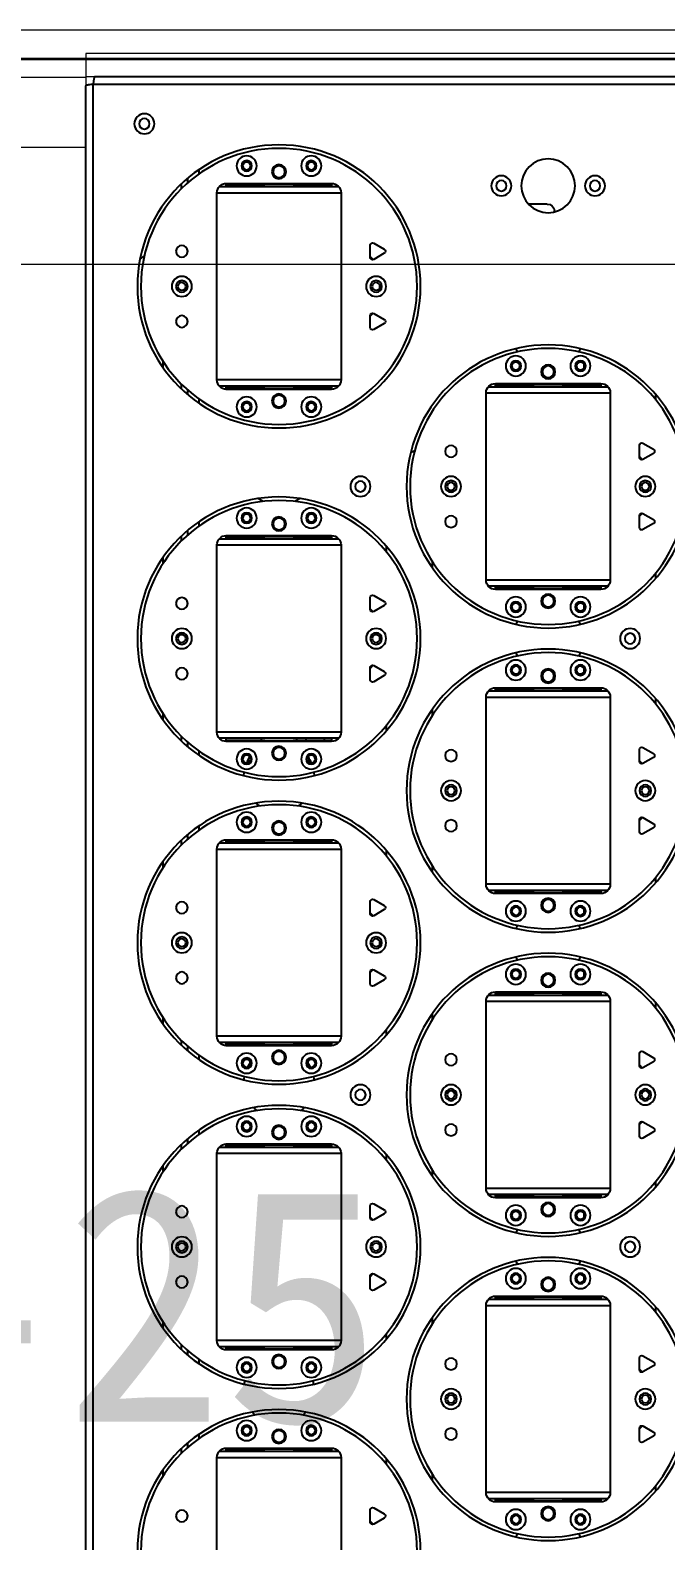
# Model space of a CAD drawing. Header units: millimetres. Extents: x 845401 to 948039, y 511594 to 550263.
# Drawn here: x 903551 to 903823, y 531946 to 532592 of the extents above; entities that cross this region are included whole.
import ezdxf

# ---------------------------------------------------------------- set-up
doc = ezdxf.new("R2010")
doc.units = ezdxf.units.MM
doc.layers.add('00', color=7, linetype='Continuous')
for name, color, linetype, lineweight in [('8101-0023040DXF_CONTINUOUS_LINE', 7, 'Continuous', 18), ('A-剖-0.10mm.......SECT-L01', 255, 'Continuous', 18), ('物流设备', 7, 'Continuous', 5)]:
    doc.layers.add(name, color=color, linetype=linetype, lineweight=lineweight)

# ---------------------------------------------------------------- blocks, each defined once
blk = doc.blocks.new('*U100544')
at = {"color": 1}
blk.add_lwpolyline([(0, -630), (4173.78, -630), (4173.78, 630), (0, 630)], close=True, dxfattribs=at)
at = {"color": 4}
blk.add_lwpolyline([(0, -600), (4173.78, -600), (4173.78, 600), (0, 600)], close=True, dxfattribs=at)
for tag, p in [('设备编号', (485.24, 55.29)), ('设备高度', (489.75, -155.56))]:
    blk.add_attdef(tag, p, '', height=100)
at = {"flags": 1}
blk.add_attdef('设备类型', (14286.52, -37.08), '', height=100, dxfattribs=at)
blk = doc.blocks.new('1260包胶摆轮')
at = {"color": 7, "linetype": 'Continuous', "lineweight": 25}
for p, q in [((4841954.98, 879143.7), (4841954.98, 877889.9)), ((4841951.88, 879143.09), (4841951.88, 877890.51)), ((4842007.88, 878556.8), (4842007.88, 878476.8)), ((4842060.88, 878476.8), (4842060.88, 878556.8)), ((4842073.38, 878504.05), (4842074.64, 878505.36)), ((4842073.38, 878504.4), (4842073.38, 878499.2)), ((4842079.38, 878502.66), (4842074.88, 878505.26)), ((4842074.88, 878498.33), (4842079.38, 878500.93)), ((4842122.88, 878491.8), (4842122.88, 878411.8)), ((4842123.76, 878494.3), (4842175.01, 878494.3)), ((4842171.88, 878495.8), (4842126.88, 878495.8)), ((4842126.88, 878495.3), (4842126.88, 878495.8)), ((4842141.63, 878495.3), (4842126.88, 878495.3)), ((4842126.88, 878495.3), (4842126.88, 878494.3)), ((4842141.63, 878495.8), (4842141.63, 878495.3)), ((4842142.22, 878495.3), (4842141.63, 878495.3)), ((4842141.88, 878495.3), (4842141.88, 878494.3)), ((4842142.8, 878495.3), (4842142.22, 878495.3)), ((4842143.38, 878495.3), (4842142.8, 878495.3)), ((4842143.38, 878495.8), (4842143.38, 878495.3)), ((4842143.38, 878495.3), (4842155.38, 878495.3)), ((4842155.38, 878495.3), (4842155.38, 878495.8)), ((4842155.97, 878495.3), (4842155.38, 878495.3)), ((4842156.55, 878495.3), (4842155.97, 878495.3)), ((4842157.13, 878495.3), (4842156.55, 878495.3)), ((4842156.88, 878494.3), (4842156.88, 878495.3)), ((4842157.13, 878495.3), (4842157.13, 878495.8)), ((4842171.88, 878495.3), (4842157.13, 878495.3)), ((4842160.88, 878494.3), (4842160.88, 878495.3)), ((4842168.88, 878495.3), (4842168.88, 878494.3)), ((4842171.88, 878495.8), (4842171.88, 878495.3)), ((4842171.88, 878494.3), (4842171.88, 878495.3)), ((4842175.88, 878411.8), (4842175.88, 878491.8)), ((4841984.88, 878484.69), (4841984.88, 878482.01)), ((4842099.88, 878483.9), (4842099.88, 878486.58)), ((4842195.38, 878491.1), (4842195.38, 878488.75)), ((4842080.38, 878479.85), (4842080.38, 878477.5)), ((4841995.39, 878472.52), (4841995.39, 878470.54)), ((4842060.01, 878474.3), (4842008.76, 878474.3)), ((4842011.88, 878474.3), (4842011.88, 878473.3)), ((4842011.88, 878473.3), (4842026.63, 878473.3)), ((4842011.88, 878472.8), (4842011.88, 878473.3)), ((4842011.88, 878472.8), (4842056.88, 878472.8)), ((4842026.63, 878473.3), (4842026.63, 878472.8)), ((4842026.63, 878473.3), (4842027.22, 878473.3)), ((4842026.88, 878474.3), (4842026.88, 878473.3)), ((4842027.22, 878473.3), (4842027.8, 878473.3)), ((4842027.8, 878473.3), (4842028.38, 878473.3)), ((4842040.38, 878473.3), (4842028.38, 878473.3)), ((4842028.38, 878473.3), (4842028.38, 878472.8)), ((4842040.38, 878472.8), (4842040.38, 878473.3)), ((4842040.38, 878473.3), (4842040.97, 878473.3)), ((4842040.97, 878473.3), (4842041.55, 878473.3)), ((4842041.55, 878473.3), (4842042.13, 878473.3)), ((4842041.88, 878473.3), (4842041.88, 878474.3)), ((4842042.13, 878473.3), (4842056.88, 878473.3)), ((4842042.13, 878472.8), (4842042.13, 878473.3)), ((4842045.88, 878474.3), (4842045.88, 878473.3)), ((4842053.88, 878473.3), (4842053.88, 878474.3)), ((4842056.88, 878473.3), (4842056.88, 878474.3)), ((4842056.88, 878473.3), (4842056.88, 878472.8)), ((4842188.38, 878469.4), (4842188.38, 878464.2)), ((4842194.38, 878467.66), (4842189.88, 878470.26)), ((4842189.88, 878463.33), (4842194.38, 878465.93)), ((4842189.64, 878463.23), (4842188.38, 878464.54)), ((4842019.57, 878445.46), (4842019.88, 878443.99)), ((4842048.89, 878443.99), (4842049.2, 878445.46)), ((4842188.38, 878439.05), (4842189.64, 878440.36)), ((4842194.38, 878437.66), (4842189.88, 878440.26)), ((4841995.39, 878433.05), (4841995.39, 878431.07)), ((4842188.38, 878439.4), (4842188.38, 878434.2)), ((4842189.88, 878433.33), (4842194.38, 878435.93)), ((4842007.88, 878426.8), (4842007.88, 878346.8)), ((4842008.76, 878429.3), (4842060.01, 878429.3)), ((4842056.88, 878430.8), (4842011.88, 878430.8)), ((4842011.88, 878430.3), (4842011.88, 878430.8)), ((4842026.63, 878430.3), (4842011.88, 878430.3)), ((4842011.88, 878430.3), (4842011.88, 878429.3)), ((4842026.63, 878430.8), (4842026.63, 878430.3)), ((4842027.22, 878430.3), (4842026.63, 878430.3)), ((4842026.88, 878430.3), (4842026.88, 878429.3)), ((4842027.8, 878430.3), (4842027.22, 878430.3)), ((4842028.38, 878430.3), (4842027.8, 878430.3)), ((4842028.38, 878430.8), (4842028.38, 878430.3)), ((4842028.38, 878430.3), (4842040.38, 878430.3)), ((4842040.38, 878430.3), (4842040.38, 878430.8)), ((4842040.97, 878430.3), (4842040.38, 878430.3)), ((4842041.55, 878430.3), (4842040.97, 878430.3)), ((4842042.13, 878430.3), (4842041.55, 878430.3)), ((4842041.88, 878429.3), (4842041.88, 878430.3)), ((4842042.13, 878430.3), (4842042.13, 878430.8)), ((4842056.88, 878430.3), (4842042.13, 878430.3)), ((4842045.88, 878429.3), (4842045.88, 878430.3)), ((4842053.88, 878430.3), (4842053.88, 878429.3)), ((4842056.88, 878430.8), (4842056.88, 878430.3)), ((4842056.88, 878429.3), (4842056.88, 878430.3)), ((4842060.88, 878346.8), (4842060.88, 878426.8)), ((4841984.88, 878421.58), (4841984.88, 878418.9)), ((4842080.38, 878426.09), (4842080.38, 878423.74)), ((4842099.88, 878417.01), (4842099.88, 878419.69)), ((4842195.38, 878414.85), (4842195.38, 878412.5)), ((4842175.01, 878409.3), (4842123.76, 878409.3)), ((4842126.88, 878409.3), (4842126.88, 878408.3)), ((4842126.88, 878408.3), (4842141.63, 878408.3)), ((4842126.88, 878407.8), (4842126.88, 878408.3)), ((4842126.88, 878407.8), (4842171.88, 878407.8)), ((4842141.63, 878408.3), (4842141.63, 878407.8)), ((4842141.63, 878408.3), (4842142.22, 878408.3)), ((4842141.88, 878409.3), (4842141.88, 878408.3)), ((4842142.22, 878408.3), (4842142.8, 878408.3)), ((4842142.8, 878408.3), (4842143.38, 878408.3)), ((4842155.38, 878408.3), (4842143.38, 878408.3)), ((4842143.38, 878408.3), (4842143.38, 878407.8)), ((4842155.38, 878407.8), (4842155.38, 878408.3)), ((4842155.38, 878408.3), (4842155.97, 878408.3)), ((4842155.97, 878408.3), (4842156.55, 878408.3)), ((4842156.55, 878408.3), (4842157.13, 878408.3)), ((4842156.88, 878408.3), (4842156.88, 878409.3)), ((4842157.13, 878408.3), (4842171.88, 878408.3)), ((4842157.13, 878407.8), (4842157.13, 878408.3)), ((4842160.88, 878409.3), (4842160.88, 878408.3)), ((4842168.88, 878408.3), (4842168.88, 878409.3)), ((4842171.88, 878408.3), (4842171.88, 878409.3)), ((4842171.88, 878408.3), (4842171.88, 878407.8)), ((4842073.38, 878404.4), (4842073.38, 878399.2)), ((4842079.38, 878402.66), (4842074.88, 878405.26)), ((4842074.88, 878398.33), (4842079.38, 878400.93)), ((4842074.64, 878398.23), (4842073.38, 878399.54)), ((4842073.38, 878374.05), (4842074.64, 878375.36)), ((4842079.38, 878372.66), (4842074.88, 878375.26)), ((4842073.38, 878374.4), (4842073.38, 878369.2)), ((4842074.88, 878368.33), (4842079.38, 878370.93)), ((4842123.76, 878364.3), (4842175.01, 878364.3)), ((4842171.88, 878365.8), (4842126.88, 878365.8)), ((4842126.88, 878365.3), (4842126.88, 878365.8)), ((4842141.63, 878365.3), (4842126.88, 878365.3)), ((4842126.88, 878365.3), (4842126.88, 878364.3)), ((4842141.63, 878365.8), (4842141.63, 878365.3)), ((4842142.22, 878365.3), (4842141.63, 878365.3)), ((4842141.88, 878365.3), (4842141.88, 878364.3)), ((4842142.8, 878365.3), (4842142.22, 878365.3)), ((4842143.38, 878365.3), (4842142.8, 878365.3)), ((4842143.38, 878365.8), (4842143.38, 878365.3)), ((4842143.38, 878365.3), (4842155.38, 878365.3)), ((4842155.38, 878365.3), (4842155.38, 878365.8)), ((4842155.97, 878365.3), (4842155.38, 878365.3)), ((4842156.55, 878365.3), (4842155.97, 878365.3)), ((4842157.13, 878365.3), (4842156.55, 878365.3)), ((4842156.88, 878364.3), (4842156.88, 878365.3)), ((4842157.13, 878365.3), (4842157.13, 878365.8)), ((4842171.88, 878365.3), (4842157.13, 878365.3)), ((4842160.88, 878364.3), (4842160.88, 878365.3)), ((4842168.88, 878365.3), (4842168.88, 878364.3)), ((4842171.88, 878365.8), (4842171.88, 878365.3)), ((4842171.88, 878364.3), (4842171.88, 878365.3)), ((4842099.88, 878353.9), (4842099.88, 878356.58)), ((4842122.88, 878361.8), (4842122.88, 878281.8)), ((4842175.88, 878281.8), (4842175.88, 878361.8)), ((4842195.38, 878361.1), (4842195.38, 878358.75)), ((4841984.88, 878354.69), (4841984.88, 878352.01)), ((4842080.38, 878349.85), (4842080.38, 878347.5)), ((4842060.01, 878344.3), (4842008.76, 878344.3)), ((4842011.88, 878344.3), (4842011.88, 878343.3)), ((4842011.88, 878343.3), (4842026.63, 878343.3)), ((4842011.88, 878342.8), (4842011.88, 878343.3)), ((4842011.88, 878342.8), (4842056.88, 878342.8)), ((4842026.63, 878343.3), (4842026.63, 878342.8)), ((4842026.63, 878343.3), (4842027.22, 878343.3)), ((4842026.88, 878344.3), (4842026.88, 878343.3)), ((4842027.22, 878343.3), (4842027.8, 878343.3)), ((4842027.8, 878343.3), (4842028.38, 878343.3)), ((4842040.38, 878343.3), (4842028.38, 878343.3)), ((4842028.38, 878343.3), (4842028.38, 878342.8)), ((4842040.38, 878342.8), (4842040.38, 878343.3)), ((4842040.38, 878343.3), (4842040.97, 878343.3)), ((4842040.97, 878343.3), (4842041.55, 878343.3)), ((4842041.55, 878343.3), (4842042.13, 878343.3)), ((4842041.88, 878343.3), (4842041.88, 878344.3)), ((4842042.13, 878342.8), (4842042.13, 878343.3)), ((4842042.13, 878343.3), (4842056.88, 878343.3)), ((4842045.88, 878344.3), (4842045.88, 878343.3)), ((4842053.88, 878343.3), (4842053.88, 878344.3)), ((4842056.88, 878343.3), (4842056.88, 878344.3)), ((4842056.88, 878343.3), (4842056.88, 878342.8)), ((4841995.39, 878342.52), (4841995.39, 878340.54)), ((4842188.38, 878339.4), (4842188.38, 878334.2)), ((4842194.38, 878337.66), (4842189.88, 878340.26)), ((4842189.64, 878333.23), (4842188.38, 878334.54)), ((4842189.88, 878333.33), (4842194.38, 878335.93)), ((4842188.38, 878309.05), (4842189.64, 878310.36)), ((4842188.38, 878309.4), (4842188.38, 878304.2)), ((4842194.38, 878307.66), (4842189.88, 878310.26)), ((4842189.88, 878303.33), (4842194.38, 878305.93)), ((4841995.39, 878303.05), (4841995.39, 878301.07)), ((4842008.76, 878299.3), (4842060.01, 878299.3)), ((4842056.88, 878300.8), (4842011.88, 878300.8)), ((4842011.88, 878300.3), (4842011.88, 878300.8)), ((4842026.63, 878300.3), (4842011.88, 878300.3)), ((4842011.88, 878300.3), (4842011.88, 878299.3)), ((4842026.63, 878300.8), (4842026.63, 878300.3)), ((4842027.22, 878300.3), (4842026.63, 878300.3)), ((4842026.88, 878300.3), (4842026.88, 878299.3)), ((4842027.8, 878300.3), (4842027.22, 878300.3)), ((4842028.38, 878300.3), (4842027.8, 878300.3)), ((4842028.38, 878300.8), (4842028.38, 878300.3)), ((4842028.38, 878300.3), (4842040.38, 878300.3)), ((4842040.38, 878300.3), (4842040.38, 878300.8)), ((4842040.97, 878300.3), (4842040.38, 878300.3)), ((4842041.55, 878300.3), (4842040.97, 878300.3)), ((4842042.13, 878300.3), (4842041.55, 878300.3)), ((4842041.88, 878299.3), (4842041.88, 878300.3)), ((4842042.13, 878300.3), (4842042.13, 878300.8)), ((4842056.88, 878300.3), (4842042.13, 878300.3)), ((4842045.88, 878299.3), (4842045.88, 878300.3)), ((4842053.88, 878300.3), (4842053.88, 878299.3)), ((4842056.88, 878300.8), (4842056.88, 878300.3)), ((4842056.88, 878299.3), (4842056.88, 878300.3)), ((4841984.88, 878291.58), (4841984.88, 878288.9)), ((4842007.88, 878296.8), (4842007.88, 878216.8)), ((4842060.88, 878216.8), (4842060.88, 878296.8)), ((4842080.38, 878296.09), (4842080.38, 878293.74)), ((4842099.88, 878287.01), (4842099.88, 878289.69)), ((4842195.38, 878284.85), (4842195.38, 878282.5)), ((4842175.01, 878279.3), (4842123.76, 878279.3)), ((4842126.88, 878279.3), (4842126.88, 878278.3)), ((4842126.88, 878278.3), (4842141.63, 878278.3)), ((4842126.88, 878277.8), (4842126.88, 878278.3)), ((4842141.63, 878278.3), (4842141.63, 878277.8)), ((4842141.63, 878278.3), (4842142.22, 878278.3)), ((4842141.88, 878279.3), (4842141.88, 878278.3)), ((4842142.22, 878278.3), (4842142.8, 878278.3)), ((4842142.8, 878278.3), (4842143.38, 878278.3)), ((4842155.38, 878278.3), (4842143.38, 878278.3)), ((4842143.38, 878278.3), (4842143.38, 878277.8)), ((4842155.38, 878277.8), (4842155.38, 878278.3)), ((4842155.38, 878278.3), (4842155.97, 878278.3)), ((4842155.97, 878278.3), (4842156.55, 878278.3)), ((4842156.55, 878278.3), (4842157.13, 878278.3)), ((4842156.88, 878278.3), (4842156.88, 878279.3)), ((4842157.13, 878278.3), (4842171.88, 878278.3)), ((4842157.13, 878277.8), (4842157.13, 878278.3)), ((4842160.88, 878279.3), (4842160.88, 878278.3)), ((4842168.88, 878278.3), (4842168.88, 878279.3)), ((4842171.88, 878278.3), (4842171.88, 878279.3)), ((4842171.88, 878278.3), (4842171.88, 878277.8)), ((4842073.38, 878274.4), (4842073.38, 878269.2)), ((4842079.38, 878272.66), (4842074.88, 878275.26)), ((4842126.88, 878277.8), (4842171.88, 878277.8)), ((4842074.64, 878268.23), (4842073.38, 878269.54)), ((4842074.88, 878268.33), (4842079.38, 878270.93)), ((4842073.38, 878244.05), (4842074.64, 878245.36)), ((4842073.38, 878244.4), (4842073.38, 878239.2)), ((4842079.38, 878242.66), (4842074.88, 878245.26)), ((4842074.88, 878238.33), (4842079.38, 878240.93)), ((4842123.76, 878234.3), (4842175.01, 878234.3)), ((4842171.88, 878235.8), (4842126.88, 878235.8)), ((4842126.88, 878235.3), (4842126.88, 878235.8)), ((4842141.63, 878235.3), (4842126.88, 878235.3)), ((4842126.88, 878235.3), (4842126.88, 878234.3)), ((4842141.63, 878235.8), (4842141.63, 878235.3)), ((4842142.22, 878235.3), (4842141.63, 878235.3)), ((4842141.88, 878235.3), (4842141.88, 878234.3)), ((4842142.8, 878235.3), (4842142.22, 878235.3)), ((4842143.38, 878235.3), (4842142.8, 878235.3)), ((4842143.38, 878235.8), (4842143.38, 878235.3)), ((4842143.38, 878235.3), (4842155.38, 878235.3)), ((4842155.38, 878235.3), (4842155.38, 878235.8)), ((4842155.97, 878235.3), (4842155.38, 878235.3)), ((4842156.55, 878235.3), (4842155.97, 878235.3)), ((4842157.13, 878235.3), (4842156.55, 878235.3)), ((4842156.88, 878234.3), (4842156.88, 878235.3)), ((4842157.13, 878235.3), (4842157.13, 878235.8)), ((4842171.88, 878235.3), (4842157.13, 878235.3)), ((4842160.88, 878234.3), (4842160.88, 878235.3)), ((4842168.88, 878235.3), (4842168.88, 878234.3)), ((4842171.88, 878235.8), (4842171.88, 878235.3)), ((4842171.88, 878234.3), (4842171.88, 878235.3)), ((4842099.88, 878223.9), (4842099.88, 878226.58)), ((4842122.88, 878231.8), (4842122.88, 878151.8)), ((4842175.88, 878151.8), (4842175.88, 878231.8)), ((4842195.38, 878231.1), (4842195.38, 878228.75)), ((4841984.88, 878224.69), (4841984.88, 878222.01)), ((4842060.01, 878214.3), (4842008.76, 878214.3)), ((4842011.88, 878214.3), (4842011.88, 878213.3)), ((4842026.88, 878214.3), (4842026.88, 878213.3)), ((4842041.88, 878213.3), (4842041.88, 878214.3)), ((4842045.88, 878214.3), (4842045.88, 878213.3)), ((4842053.88, 878213.3), (4842053.88, 878214.3)), ((4842056.88, 878213.3), (4842056.88, 878214.3)), ((4842080.38, 878219.85), (4842080.38, 878217.5)), ((4841995.39, 878212.52), (4841995.39, 878210.54)), ((4842011.88, 878213.3), (4842026.63, 878213.3)), ((4842011.88, 878212.8), (4842011.88, 878213.3)), ((4842011.88, 878212.8), (4842056.88, 878212.8)), ((4842026.63, 878213.3), (4842026.63, 878212.8)), ((4842026.63, 878213.3), (4842027.22, 878213.3)), ((4842027.22, 878213.3), (4842027.8, 878213.3)), ((4842027.8, 878213.3), (4842028.38, 878213.3)), ((4842040.38, 878213.3), (4842028.38, 878213.3)), ((4842028.38, 878213.3), (4842028.38, 878212.8)), ((4842040.38, 878212.8), (4842040.38, 878213.3)), ((4842040.38, 878213.3), (4842040.97, 878213.3)), ((4842040.97, 878213.3), (4842041.55, 878213.3)), ((4842041.55, 878213.3), (4842042.13, 878213.3)), ((4842042.13, 878213.3), (4842056.88, 878213.3)), ((4842042.13, 878212.8), (4842042.13, 878213.3)), ((4842056.88, 878213.3), (4842056.88, 878212.8)), ((4842188.38, 878209.4), (4842188.38, 878204.2)), ((4842194.38, 878207.66), (4842189.88, 878210.26)), ((4842189.64, 878203.23), (4842188.38, 878204.54)), ((4842189.88, 878203.33), (4842194.38, 878205.93)), ((4842188.38, 878179.05), (4842189.64, 878180.36)), ((4842188.38, 878179.4), (4842188.38, 878174.2)), ((4842194.38, 878177.66), (4842189.88, 878180.26)), ((4842189.88, 878173.33), (4842194.38, 878175.93)), ((4841995.39, 878173.05), (4841995.39, 878171.07)), ((4842008.76, 878169.3), (4842060.01, 878169.3)), ((4842056.88, 878170.8), (4842011.88, 878170.8)), ((4842011.88, 878170.3), (4842011.88, 878170.8)), ((4842026.63, 878170.3), (4842011.88, 878170.3)), ((4842011.88, 878170.3), (4842011.88, 878169.3)), ((4842026.63, 878170.8), (4842026.63, 878170.3)), ((4842027.22, 878170.3), (4842026.63, 878170.3)), ((4842026.88, 878170.3), (4842026.88, 878169.3)), ((4842027.8, 878170.3), (4842027.22, 878170.3)), ((4842028.38, 878170.3), (4842027.8, 878170.3)), ((4842028.38, 878170.8), (4842028.38, 878170.3)), ((4842028.38, 878170.3), (4842040.38, 878170.3)), ((4842040.38, 878170.3), (4842040.38, 878170.8)), ((4842040.97, 878170.3), (4842040.38, 878170.3)), ((4842041.55, 878170.3), (4842040.97, 878170.3)), ((4842042.13, 878170.3), (4842041.55, 878170.3)), ((4842041.88, 878169.3), (4842041.88, 878170.3)), ((4842042.13, 878170.3), (4842042.13, 878170.8)), ((4842056.88, 878170.3), (4842042.13, 878170.3)), ((4842045.88, 878169.3), (4842045.88, 878170.3)), ((4842053.88, 878170.3), (4842053.88, 878169.3)), ((4842056.88, 878170.8), (4842056.88, 878170.3)), ((4842056.88, 878169.3), (4842056.88, 878170.3)), ((4842007.88, 878166.8), (4842007.88, 878086.8)), ((4842060.88, 878086.8), (4842060.88, 878166.8)), ((4842080.38, 878166.09), (4842080.38, 878163.74)), ((4841984.88, 878161.58), (4841984.88, 878158.9)), ((4842099.88, 878157.01), (4842099.88, 878159.69)), ((4842175.01, 878149.3), (4842123.76, 878149.3)), ((4842126.88, 878149.3), (4842126.88, 878148.3)), ((4842141.88, 878149.3), (4842141.88, 878148.3)), ((4842156.88, 878148.3), (4842156.88, 878149.3)), ((4842160.88, 878149.3), (4842160.88, 878148.3)), ((4842168.88, 878148.3), (4842168.88, 878149.3)), ((4842171.88, 878148.3), (4842171.88, 878149.3)), ((4842195.38, 878154.85), (4842195.38, 878152.5)), ((4842073.38, 878144.4), (4842073.38, 878139.2)), ((4842079.38, 878142.66), (4842074.88, 878145.26)), ((4842126.88, 878147.8), (4842126.88, 878148.3)), ((4842126.88, 878148.3), (4842141.63, 878148.3)), ((4842126.88, 878147.8), (4842171.88, 878147.8)), ((4842141.63, 878148.3), (4842141.63, 878147.8)), ((4842141.63, 878148.3), (4842142.22, 878148.3)), ((4842142.22, 878148.3), (4842142.8, 878148.3)), ((4842142.8, 878148.3), (4842143.38, 878148.3)), ((4842155.38, 878148.3), (4842143.38, 878148.3)), ((4842143.38, 878148.3), (4842143.38, 878147.8)), ((4842155.38, 878147.8), (4842155.38, 878148.3)), ((4842155.38, 878148.3), (4842155.97, 878148.3)), ((4842155.97, 878148.3), (4842156.55, 878148.3)), ((4842156.55, 878148.3), (4842157.13, 878148.3)), ((4842157.13, 878147.8), (4842157.13, 878148.3)), ((4842157.13, 878148.3), (4842171.88, 878148.3)), ((4842171.88, 878148.3), (4842171.88, 878147.8)), ((4842074.64, 878138.23), (4842073.38, 878139.54)), ((4842074.88, 878138.33), (4842079.38, 878140.93)), ((4842073.38, 878114.05), (4842074.64, 878115.36)), ((4842073.38, 878114.4), (4842073.38, 878109.2)), ((4842079.38, 878112.66), (4842074.88, 878115.26)), ((4842074.88, 878108.33), (4842079.38, 878110.93)), ((4842123.76, 878104.3), (4842175.01, 878104.3)), ((4842171.88, 878105.8), (4842126.88, 878105.8)), ((4842126.88, 878105.3), (4842126.88, 878105.8)), ((4842141.63, 878105.3), (4842126.88, 878105.3)), ((4842126.88, 878105.3), (4842126.88, 878104.3)), ((4842141.63, 878105.8), (4842141.63, 878105.3)), ((4842142.22, 878105.3), (4842141.63, 878105.3)), ((4842141.88, 878105.3), (4842141.88, 878104.3)), ((4842142.8, 878105.3), (4842142.22, 878105.3)), ((4842143.38, 878105.3), (4842142.8, 878105.3)), ((4842143.38, 878105.8), (4842143.38, 878105.3)), ((4842143.38, 878105.3), (4842155.38, 878105.3)), ((4842155.38, 878105.3), (4842155.38, 878105.8)), ((4842155.97, 878105.3), (4842155.38, 878105.3)), ((4842156.55, 878105.3), (4842155.97, 878105.3)), ((4842157.13, 878105.3), (4842156.55, 878105.3)), ((4842156.88, 878104.3), (4842156.88, 878105.3)), ((4842157.13, 878105.3), (4842157.13, 878105.8)), ((4842171.88, 878105.3), (4842157.13, 878105.3)), ((4842160.88, 878104.3), (4842160.88, 878105.3)), ((4842168.88, 878105.3), (4842168.88, 878104.3)), ((4842171.88, 878105.8), (4842171.88, 878105.3)), ((4842171.88, 878104.3), (4842171.88, 878105.3)), ((4842122.88, 878101.8), (4842122.88, 878021.8)), ((4842175.88, 878021.8), (4842175.88, 878101.8)), ((4842195.38, 878101.1), (4842195.38, 878098.75)), ((4841984.88, 878094.69), (4841984.88, 878092.01)), ((4842099.88, 878093.9), (4842099.88, 878096.58)), ((4842080.38, 878089.85), (4842080.38, 878087.5)), ((4841995.39, 878082.52), (4841995.39, 878080.54)), ((4842060.01, 878084.3), (4842008.76, 878084.3)), ((4842011.88, 878084.3), (4842011.88, 878083.3)), ((4842011.88, 878083.3), (4842026.63, 878083.3)), ((4842011.88, 878082.8), (4842011.88, 878083.3)), ((4842011.88, 878082.8), (4842056.88, 878082.8)), ((4842026.63, 878083.3), (4842026.63, 878082.8)), ((4842026.63, 878083.3), (4842027.22, 878083.3)), ((4842026.88, 878084.3), (4842026.88, 878083.3)), ((4842027.22, 878083.3), (4842027.8, 878083.3)), ((4842027.8, 878083.3), (4842028.38, 878083.3)), ((4842040.38, 878083.3), (4842028.38, 878083.3)), ((4842028.38, 878083.3), (4842028.38, 878082.8)), ((4842040.38, 878082.8), (4842040.38, 878083.3)), ((4842040.38, 878083.3), (4842040.97, 878083.3)), ((4842040.97, 878083.3), (4842041.55, 878083.3)), ((4842041.55, 878083.3), (4842042.13, 878083.3)), ((4842041.88, 878083.3), (4842041.88, 878084.3)), ((4842042.13, 878082.8), (4842042.13, 878083.3)), ((4842042.13, 878083.3), (4842056.88, 878083.3)), ((4842045.88, 878084.3), (4842045.88, 878083.3)), ((4842053.88, 878083.3), (4842053.88, 878084.3)), ((4842056.88, 878083.3), (4842056.88, 878084.3)), ((4842056.88, 878083.3), (4842056.88, 878082.8)), ((4842188.38, 878079.4), (4842188.38, 878074.2)), ((4842194.38, 878077.66), (4842189.88, 878080.26)), ((4842189.64, 878073.23), (4842188.38, 878074.54)), ((4842189.88, 878073.33), (4842194.38, 878075.93)), ((4842188.38, 878049.05), (4842189.64, 878050.36)), ((4842188.38, 878049.4), (4842188.38, 878044.2)), ((4842194.38, 878047.66), (4842189.88, 878050.26)), ((4842189.88, 878043.33), (4842194.38, 878045.93)), ((4841995.39, 878022.55), (4841995.39, 878020.57)), ((4842056.88, 878020.3), (4842011.88, 878020.3)), ((4842011.88, 878019.8), (4842011.88, 878020.3)), ((4842026.63, 878020.3), (4842026.63, 878019.8)), ((4842028.38, 878020.3), (4842028.38, 878019.8)), ((4842040.38, 878019.8), (4842040.38, 878020.3)), ((4842042.13, 878019.8), (4842042.13, 878020.3)), ((4842056.88, 878020.3), (4842056.88, 878019.8)), ((4842195.38, 878024.85), (4842195.38, 878022.5)), ((4842007.88, 878016.3), (4842007.88, 877936.3)), ((4842008.76, 878018.8), (4842060.01, 878018.8)), ((4842026.63, 878019.8), (4842011.88, 878019.8)), ((4842011.88, 878019.8), (4842011.88, 878018.8)), ((4842027.22, 878019.8), (4842026.63, 878019.8)), ((4842026.88, 878019.8), (4842026.88, 878018.8)), ((4842027.8, 878019.8), (4842027.22, 878019.8)), ((4842028.38, 878019.8), (4842027.8, 878019.8)), ((4842028.38, 878019.8), (4842040.38, 878019.8)), ((4842040.97, 878019.8), (4842040.38, 878019.8)), ((4842041.55, 878019.8), (4842040.97, 878019.8)), ((4842042.13, 878019.8), (4842041.55, 878019.8)), ((4842041.88, 878018.8), (4842041.88, 878019.8)), ((4842056.88, 878019.8), (4842042.13, 878019.8)), ((4842045.88, 878018.8), (4842045.88, 878019.8)), ((4842053.88, 878019.8), (4842053.88, 878018.8)), ((4842056.88, 878018.8), (4842056.88, 878019.8)), ((4842060.88, 877936.3), (4842060.88, 878016.3)), ((4842175.01, 878019.3), (4842123.76, 878019.3)), ((4842126.88, 878019.3), (4842126.88, 878018.3)), ((4842126.88, 878018.3), (4842141.63, 878018.3)), ((4842126.88, 878017.8), (4842126.88, 878018.3)), ((4842126.88, 878017.8), (4842171.88, 878017.8)), ((4842141.63, 878018.3), (4842141.63, 878017.8)), ((4842141.63, 878018.3), (4842142.22, 878018.3)), ((4842141.88, 878019.3), (4842141.88, 878018.3)), ((4842142.22, 878018.3), (4842142.8, 878018.3)), ((4842142.8, 878018.3), (4842143.38, 878018.3)), ((4842155.38, 878018.3), (4842143.38, 878018.3)), ((4842143.38, 878018.3), (4842143.38, 878017.8)), ((4842155.38, 878017.8), (4842155.38, 878018.3)), ((4842155.38, 878018.3), (4842155.97, 878018.3)), ((4842155.97, 878018.3), (4842156.55, 878018.3)), ((4842156.55, 878018.3), (4842157.13, 878018.3)), ((4842156.88, 878018.3), (4842156.88, 878019.3)), ((4842157.13, 878018.3), (4842171.88, 878018.3)), ((4842157.13, 878017.8), (4842157.13, 878018.3)), ((4842160.88, 878019.3), (4842160.88, 878018.3)), ((4842168.88, 878018.3), (4842168.88, 878019.3)), ((4842171.88, 878018.3), (4842171.88, 878019.3)), ((4842171.88, 878018.3), (4842171.88, 878017.8)), ((4841984.88, 878011.08), (4841984.88, 878008.4)), ((4842079.38, 877992.16), (4842074.88, 877994.76)), ((4842073.38, 877993.9), (4842073.38, 877988.7)), ((4842074.64, 877987.73), (4842073.38, 877989.04)), ((4842074.88, 877987.83), (4842079.38, 877990.43)), ((4842073.38, 877963.55), (4842074.64, 877964.86)), ((4842073.38, 877963.9), (4842073.38, 877958.7)), ((4842079.38, 877962.16), (4842074.88, 877964.76)), ((4842074.88, 877957.83), (4842079.38, 877960.43)), ((4842152.07, 877944.48), (4842152.06, 877944.05)), ((4842149.02, 877941.09), (4842141.02, 877941.2)), ((4841995.39, 877932.02), (4841995.39, 877930.04)), ((4842060.01, 877933.8), (4842008.76, 877933.8)), ((4842011.88, 877933.8), (4842011.88, 877932.8)), ((4842011.88, 877932.3), (4842011.88, 877932.8)), ((4842011.88, 877932.8), (4842026.63, 877932.8)), ((4842011.88, 877932.3), (4842056.88, 877932.3)), ((4842026.63, 877932.8), (4842026.63, 877932.3)), ((4842026.63, 877932.8), (4842027.22, 877932.8)), ((4842026.88, 877933.8), (4842026.88, 877932.8)), ((4842027.22, 877932.8), (4842027.8, 877932.8)), ((4842027.8, 877932.8), (4842028.38, 877932.8)), ((4842040.38, 877932.8), (4842028.38, 877932.8)), ((4842028.38, 877932.8), (4842028.38, 877932.3)), ((4842040.38, 877932.3), (4842040.38, 877932.8)), ((4842040.38, 877932.8), (4842040.97, 877932.8)), ((4842040.97, 877932.8), (4842041.55, 877932.8)), ((4842041.55, 877932.8), (4842042.13, 877932.8)), ((4842041.88, 877932.8), (4842041.88, 877933.8)), ((4842042.13, 877932.8), (4842056.88, 877932.8)), ((4842042.13, 877932.3), (4842042.13, 877932.8)), ((4842045.88, 877933.8), (4842045.88, 877932.8)), ((4842053.88, 877932.8), (4842053.88, 877933.8)), ((4842056.88, 877932.8), (4842056.88, 877933.8)), ((4842056.88, 877932.8), (4842056.88, 877932.3)), ((4841954.98, 877889.9), (4843148.78, 877889.9)), ((4843148.18, 877886.8), (4841955.59, 877886.8))]:
    blk.add_line(p, q, dxfattribs=at)
at = {"color": 8, "linetype": 'Continuous', "lineweight": 25}
for p, q in [((4842175.88, 878491.8), (4842122.88, 878491.8)), ((4842142.22, 878495.8), (4842142.22, 878495.3)), ((4842142.8, 878495.3), (4842142.8, 878495.8)), ((4842155.97, 878495.8), (4842155.97, 878495.3)), ((4842156.55, 878495.3), (4842156.55, 878495.8)), ((4841992.65, 878473), (4841992.65, 878475.09)), ((4842007.88, 878476.8), (4842060.88, 878476.8)), ((4842027.22, 878473.3), (4842027.22, 878472.8)), ((4842027.8, 878472.8), (4842027.8, 878473.3)), ((4842040.97, 878473.3), (4842040.97, 878472.8)), ((4842041.55, 878472.8), (4842041.55, 878473.3)), ((4842000.12, 878466.93), (4842000.12, 878468.76)), ((4842000.12, 878434.83), (4842000.12, 878436.66)), ((4841992.65, 878428.5), (4841992.65, 878430.6)), ((4842060.88, 878426.8), (4842007.88, 878426.8)), ((4842027.22, 878430.8), (4842027.22, 878430.3)), ((4842027.8, 878430.3), (4842027.8, 878430.8)), ((4842040.97, 878430.8), (4842040.97, 878430.3)), ((4842041.55, 878430.3), (4842041.55, 878430.8)), ((4842122.88, 878411.8), (4842175.88, 878411.8)), ((4842142.22, 878408.3), (4842142.22, 878407.8)), ((4842142.8, 878407.8), (4842142.8, 878408.3)), ((4842155.97, 878408.3), (4842155.97, 878407.8)), ((4842156.55, 878407.8), (4842156.55, 878408.3)), ((4842142.22, 878365.8), (4842142.22, 878365.3)), ((4842142.8, 878365.3), (4842142.8, 878365.8)), ((4842155.97, 878365.8), (4842155.97, 878365.3)), ((4842156.55, 878365.3), (4842156.55, 878365.8)), ((4842175.88, 878361.8), (4842122.88, 878361.8)), ((4841992.65, 878343), (4841992.65, 878345.09)), ((4842007.88, 878346.8), (4842060.88, 878346.8)), ((4842027.22, 878343.3), (4842027.22, 878342.8)), ((4842027.8, 878342.8), (4842027.8, 878343.3)), ((4842040.97, 878343.3), (4842040.97, 878342.8)), ((4842041.55, 878342.8), (4842041.55, 878343.3)), ((4842000.12, 878336.93), (4842000.12, 878338.76)), ((4842000.12, 878304.83), (4842000.12, 878306.66)), ((4841992.65, 878298.5), (4841992.65, 878300.6)), ((4842027.22, 878300.8), (4842027.22, 878300.3)), ((4842027.8, 878300.3), (4842027.8, 878300.8)), ((4842040.97, 878300.8), (4842040.97, 878300.3)), ((4842041.55, 878300.3), (4842041.55, 878300.8)), ((4842060.88, 878296.8), (4842007.88, 878296.8)), ((4842122.88, 878281.8), (4842175.88, 878281.8)), ((4842142.22, 878278.3), (4842142.22, 878277.8)), ((4842142.8, 878277.8), (4842142.8, 878278.3)), ((4842155.97, 878278.3), (4842155.97, 878277.8)), ((4842156.55, 878277.8), (4842156.55, 878278.3)), ((4842142.22, 878235.8), (4842142.22, 878235.3)), ((4842142.8, 878235.3), (4842142.8, 878235.8)), ((4842155.97, 878235.8), (4842155.97, 878235.3)), ((4842156.55, 878235.3), (4842156.55, 878235.8)), ((4842175.88, 878231.8), (4842122.88, 878231.8)), ((4841992.65, 878213), (4841992.65, 878215.09)), ((4842007.88, 878216.8), (4842060.88, 878216.8)), ((4842000.12, 878206.93), (4842000.12, 878208.76)), ((4842027.22, 878213.3), (4842027.22, 878212.8)), ((4842027.8, 878212.8), (4842027.8, 878213.3)), ((4842040.97, 878213.3), (4842040.97, 878212.8)), ((4842041.55, 878212.8), (4842041.55, 878213.3)), ((4842000.12, 878174.83), (4842000.12, 878176.66)), ((4841992.65, 878168.5), (4841992.65, 878170.6)), ((4842027.22, 878170.8), (4842027.22, 878170.3)), ((4842027.8, 878170.3), (4842027.8, 878170.8)), ((4842040.97, 878170.8), (4842040.97, 878170.3)), ((4842041.55, 878170.3), (4842041.55, 878170.8)), ((4842060.88, 878166.8), (4842007.88, 878166.8)), ((4842122.88, 878151.8), (4842175.88, 878151.8)), ((4842142.22, 878148.3), (4842142.22, 878147.8)), ((4842142.8, 878147.8), (4842142.8, 878148.3)), ((4842155.97, 878148.3), (4842155.97, 878147.8)), ((4842156.55, 878147.8), (4842156.55, 878148.3)), ((4842142.22, 878105.8), (4842142.22, 878105.3)), ((4842142.8, 878105.3), (4842142.8, 878105.8)), ((4842155.97, 878105.8), (4842155.97, 878105.3)), ((4842156.55, 878105.3), (4842156.55, 878105.8)), ((4842175.88, 878101.8), (4842122.88, 878101.8)), ((4841992.65, 878083), (4841992.65, 878085.09)), ((4842007.88, 878086.8), (4842060.88, 878086.8)), ((4842000.12, 878076.93), (4842000.12, 878078.76)), ((4842027.22, 878083.3), (4842027.22, 878082.8)), ((4842027.8, 878082.8), (4842027.8, 878083.3)), ((4842040.97, 878083.3), (4842040.97, 878082.8)), ((4842041.55, 878082.8), (4842041.55, 878083.3)), ((4841992.65, 878018), (4841992.65, 878020.1)), ((4842000.12, 878024.33), (4842000.12, 878026.16)), ((4842027.22, 878020.3), (4842027.22, 878019.8)), ((4842027.8, 878019.8), (4842027.8, 878020.3)), ((4842040.97, 878020.3), (4842040.97, 878019.8)), ((4842041.55, 878019.8), (4842041.55, 878020.3)), ((4842122.88, 878021.8), (4842175.88, 878021.8)), ((4842060.88, 878016.3), (4842007.88, 878016.3)), ((4842142.22, 878018.3), (4842142.22, 878017.8)), ((4842142.8, 878017.8), (4842142.8, 878018.3)), ((4842155.97, 878018.3), (4842155.97, 878017.8)), ((4842156.55, 878017.8), (4842156.55, 878018.3)), ((4842007.88, 877936.3), (4842060.88, 877936.3)), ((4841992.65, 877932.5), (4841992.65, 877934.59)), ((4842027.22, 877932.8), (4842027.22, 877932.3)), ((4842027.8, 877932.3), (4842027.8, 877932.8)), ((4842040.97, 877932.8), (4842040.97, 877932.3)), ((4842041.55, 877932.3), (4842041.55, 877932.8)), ((4842000.12, 877926.43), (4842000.12, 877928.26))]:
    blk.add_line(p, q, dxfattribs=at)
at = {"color": 7, "linetype": 'Continuous', "lineweight": 25, "flags": 128}
for points in [[(4842135.67, 878510.72), (4842135.7, 878510.66), (4842136.37, 878509.34)], [(4842162.4, 878509.34), (4842163.07, 878510.66), (4842163.1, 878510.72)], [(4842024.08, 878458.7), (4842023.98, 878458.61), (4842022.86, 878457.4)], [(4842045.9, 878457.4), (4842044.79, 878458.61), (4842044.68, 878458.7)], [(4842136.37, 878394.25), (4842136.21, 878393.96), (4842135.67, 878392.87)], [(4842163.1, 878392.87), (4842162.56, 878393.96), (4842162.4, 878394.25)], [(4842135.67, 878380.72), (4842135.7, 878380.66), (4842136.37, 878379.34)], [(4842162.4, 878379.34), (4842163.07, 878380.66), (4842163.1, 878380.72)], [(4842025.05, 878328.54), (4842023.98, 878327.61), (4842023.63, 878327.26)], [(4842045.13, 878327.26), (4842044.79, 878327.61), (4842043.72, 878328.54)], [(4842019.45, 878315.43), (4842019.48, 878315.08), (4842019.66, 878313.93)], [(4842049.11, 878313.93), (4842049.28, 878315.08), (4842049.32, 878315.43)], [(4842021.08, 878309.87), (4842021.79, 878308.64), (4842022.21, 878308.03)], [(4842046.56, 878308.03), (4842046.97, 878308.64), (4842047.69, 878309.87)], [(4842136.37, 878264.25), (4842136.21, 878263.96), (4842135.67, 878262.87)], [(4842163.1, 878262.87), (4842162.56, 878263.96), (4842162.4, 878264.25)], [(4842135.67, 878250.72), (4842135.7, 878250.66), (4842136.37, 878249.34)], [(4842162.4, 878249.34), (4842163.07, 878250.66), (4842163.1, 878250.72)], [(4842026.2, 878198.37), (4842025.75, 878198.07), (4842024.53, 878197.11)], [(4842044.24, 878197.11), (4842043.01, 878198.07), (4842042.57, 878198.37)], [(4842019.39, 878185.41), (4842019.48, 878184.08), (4842019.51, 878183.89)], [(4842049.26, 878183.89), (4842049.28, 878184.08), (4842049.38, 878185.41)], [(4842136.37, 878134.25), (4842136.21, 878133.96), (4842135.67, 878132.87)], [(4842163.1, 878132.87), (4842162.56, 878133.96), (4842162.4, 878134.25)], [(4842135.67, 878120.72), (4842135.7, 878120.66), (4842136.37, 878119.34)], [(4842162.4, 878119.34), (4842163.07, 878120.66), (4842163.1, 878120.72)], [(4842027.62, 878068.19), (4842025.75, 878067.07), (4842025.58, 878066.94)], [(4842043.19, 878066.94), (4842043.01, 878067.07), (4842041.15, 878068.19)], [(4842090.64, 878047.33), (4842092.08, 878046.61), (4842092.41, 878046.45)], [(4842136.37, 878004.25), (4842136.21, 878003.96), (4842135.67, 878002.87)], [(4842163.1, 878002.87), (4842162.56, 878003.96), (4842162.4, 878004.25)], [(4841976.84, 877963.29), (4841976.18, 877963.72), (4841975.03, 877964.57)]]:
    blk.add_lwpolyline(points, dxfattribs=at)
at = {"color": 7, "linetype": 'Continuous', "lineweight": 25}
for centre, radius in [((4842034.38, 878516.8), 60.5), ((4842034.38, 878516.8), 59), ((4842149.38, 878451.8), 60.5), ((4842149.38, 878451.8), 59), ((4841992.88, 878501.8), 2.5), ((4842135.58, 878503.3), 4.3), ((4842135.58, 878503.3), 2.25), ((4842135.58, 878503.3), 2.02), ((4842135.58, 878503.3), 1.65), ((4842163.18, 878503.3), 4.3), ((4842163.18, 878503.3), 2.25), ((4842163.18, 878503.3), 2.02), ((4842163.18, 878503.3), 1.65), ((4842149.38, 878500.8), 3.03), ((4842149.38, 878500.8), 2.5), ((4842020.58, 878465.3), 4.3), ((4842020.58, 878465.3), 2.25), ((4842020.58, 878465.3), 2.03), ((4842020.58, 878465.3), 1.65), ((4842034.38, 878467.8), 3.02), ((4842034.38, 878467.8), 2.5), ((4842048.18, 878465.3), 4.3), ((4842048.18, 878465.3), 2.25), ((4842048.18, 878465.3), 2.03), ((4842048.18, 878465.3), 1.65), ((4842107.88, 878466.8), 2.5), ((4842107.88, 878451.8), 4.3), ((4842107.88, 878451.8), 2.5), ((4842107.88, 878451.8), 1.65), ((4842190.88, 878451.8), 4.3), ((4842190.88, 878451.8), 2.5), ((4842190.88, 878451.8), 1.65), ((4842034.38, 878386.8), 60.5), ((4842034.38, 878386.8), 59), ((4842020.58, 878438.3), 4.3), ((4842020.58, 878438.3), 2.25), ((4842020.58, 878438.3), 2.03), ((4842020.58, 878438.3), 1.65), ((4842048.18, 878438.3), 4.3), ((4842048.18, 878438.3), 2.25), ((4842048.18, 878438.3), 2.03), ((4842048.18, 878438.3), 1.65), ((4842034.38, 878435.8), 3.03), ((4842034.38, 878435.8), 2.5), ((4842107.88, 878436.8), 2.5), ((4841992.88, 878401.8), 2.5), ((4842135.58, 878400.3), 4.3), ((4842135.58, 878400.3), 2.25), ((4842135.58, 878400.3), 2.03), ((4842135.58, 878400.3), 1.65), ((4842149.38, 878402.8), 3.03), ((4842149.38, 878402.8), 2.5), ((4842163.18, 878400.3), 4.3), ((4842163.18, 878400.3), 2.25), ((4842163.18, 878400.3), 2.03), ((4842163.18, 878400.3), 1.65), ((4841992.88, 878386.8), 4.3), ((4841992.88, 878386.8), 2.5), ((4841992.88, 878386.8), 1.65), ((4842075.88, 878386.8), 4.3), ((4842075.88, 878386.8), 2.5), ((4842075.88, 878386.8), 1.65), ((4842184.38, 878386.8), 4.3), ((4842184.38, 878386.8), 2.25), ((4842149.38, 878321.8), 60.5), ((4842149.38, 878321.8), 59), ((4842135.58, 878373.3), 4.3), ((4842135.58, 878373.3), 2.25), ((4842135.58, 878373.3), 2.02), ((4842135.58, 878373.3), 1.65), ((4842163.18, 878373.3), 4.3), ((4842163.18, 878373.3), 2.25), ((4842163.18, 878373.3), 2.02), ((4842163.18, 878373.3), 1.65), ((4841992.88, 878371.8), 2.5), ((4842149.38, 878370.8), 3.03), ((4842149.38, 878370.8), 2.5), ((4842020.58, 878335.3), 4.3), ((4842020.58, 878335.3), 2.25), ((4842020.58, 878335.3), 2.03), ((4842020.58, 878335.3), 1.65), ((4842034.38, 878337.8), 3.03), ((4842034.38, 878337.8), 2.5), ((4842048.18, 878335.3), 4.3), ((4842048.18, 878335.3), 2.25), ((4842048.18, 878335.3), 2.03), ((4842048.18, 878335.3), 1.65), ((4842107.88, 878336.8), 2.5), ((4842069.17, 878321.8), 4.3), ((4842069.17, 878321.8), 2.25), ((4842107.88, 878321.8), 4.3), ((4842107.88, 878321.8), 2.5), ((4842107.88, 878321.8), 1.65), ((4842190.88, 878321.8), 4.3), ((4842190.88, 878321.8), 2.5), ((4842190.88, 878321.8), 1.65), ((4842034.38, 878256.8), 60.5), ((4842034.38, 878256.8), 59), ((4842020.58, 878308.3), 4.3), ((4842020.58, 878308.3), 2.25), ((4842048.18, 878308.3), 4.3), ((4842048.18, 878308.3), 2.25), ((4842020.58, 878308.3), 2.03), ((4842020.58, 878308.3), 1.65), ((4842034.38, 878305.8), 3.02), ((4842034.38, 878305.8), 2.5), ((4842048.18, 878308.3), 2.03), ((4842048.18, 878308.3), 1.65), ((4842107.88, 878306.8), 2.5), ((4841992.88, 878271.8), 2.5), ((4842135.58, 878270.3), 4.3), ((4842135.58, 878270.3), 2.25), ((4842135.58, 878270.3), 2.03), ((4842135.58, 878270.3), 1.65), ((4842149.38, 878272.8), 3.03), ((4842149.38, 878272.8), 2.5), ((4842163.18, 878270.3), 4.3), ((4842163.18, 878270.3), 2.25), ((4842163.18, 878270.3), 2.03), ((4842163.18, 878270.3), 1.65), ((4841992.88, 878256.8), 4.3), ((4841992.88, 878256.8), 2.5), ((4842075.88, 878256.8), 4.3), ((4842075.88, 878256.8), 2.5), ((4841992.88, 878256.8), 1.65), ((4842075.88, 878256.8), 1.65), ((4842149.38, 878191.8), 60.5), ((4842149.38, 878191.8), 59), ((4842135.58, 878243.3), 4.3), ((4842163.18, 878243.3), 4.3), ((4841992.88, 878241.8), 2.5), ((4842135.58, 878243.3), 2.25), ((4842135.58, 878243.3), 2.03), ((4842135.58, 878243.3), 1.65), ((4842149.38, 878240.8), 3.03), ((4842149.38, 878240.8), 2.5), ((4842163.18, 878243.3), 2.25), ((4842163.18, 878243.3), 2.03), ((4842163.18, 878243.3), 1.65), ((4842020.58, 878205.3), 4.3), ((4842020.58, 878205.3), 2.25), ((4842020.58, 878205.3), 2.03), ((4842034.38, 878207.8), 3.03), ((4842034.38, 878207.8), 2.5), ((4842048.18, 878205.3), 4.3), ((4842048.18, 878205.3), 2.25), ((4842048.18, 878205.3), 2.03), ((4842107.88, 878206.8), 2.5), ((4842020.58, 878205.3), 1.65), ((4842048.18, 878205.3), 1.65), ((4842107.88, 878191.8), 4.3), ((4842107.88, 878191.8), 2.5), ((4842190.88, 878191.8), 4.3), ((4842190.88, 878191.8), 2.5), ((4842107.88, 878191.8), 1.65), ((4842190.88, 878191.8), 1.65), ((4842034.38, 878126.8), 60.5), ((4842034.38, 878126.8), 59), ((4842020.58, 878178.3), 4.3), ((4842048.18, 878178.3), 4.3), ((4842020.58, 878178.3), 2.25), ((4842020.58, 878178.3), 2.03), ((4842020.58, 878178.3), 1.65), ((4842034.38, 878175.8), 3.03), ((4842034.38, 878175.8), 2.5), ((4842048.18, 878178.3), 2.25), ((4842048.18, 878178.3), 2.03), ((4842048.18, 878178.3), 1.65), ((4842107.88, 878176.8), 2.5), ((4841992.88, 878141.8), 2.5), ((4842135.58, 878140.3), 4.3), ((4842135.58, 878140.3), 2.25), ((4842149.38, 878142.8), 3.03), ((4842149.38, 878142.8), 2.5), ((4842163.18, 878140.3), 4.3), ((4842163.18, 878140.3), 2.25), ((4842135.58, 878140.3), 2.03), ((4842135.58, 878140.3), 1.65), ((4842163.18, 878140.3), 2.03), ((4842163.18, 878140.3), 1.65), ((4841992.88, 878126.8), 4.3), ((4842075.88, 878126.8), 4.3), ((4842184.38, 878126.8), 4.3), ((4841992.88, 878126.8), 2.5), ((4841992.88, 878126.8), 1.65), ((4842075.88, 878126.8), 2.5), ((4842075.88, 878126.8), 1.65), ((4842184.38, 878126.8), 2.25), ((4842149.38, 878061.8), 60.5), ((4842149.38, 878061.8), 59), ((4842135.58, 878113.3), 4.3), ((4842163.18, 878113.3), 4.3), ((4841992.88, 878111.8), 2.5), ((4842135.58, 878113.3), 2.25), ((4842135.58, 878113.3), 2.03), ((4842135.58, 878113.3), 1.65), ((4842149.38, 878110.8), 3.02), ((4842149.38, 878110.8), 2.5), ((4842163.18, 878113.3), 2.25), ((4842163.18, 878113.3), 2.03), ((4842163.18, 878113.3), 1.65), ((4842020.58, 878075.3), 4.3), ((4842034.38, 878077.8), 3.03), ((4842034.38, 878077.8), 2.5), ((4842048.18, 878075.3), 4.3), ((4842107.88, 878076.8), 2.5), ((4842020.58, 878075.3), 2.25), ((4842020.58, 878075.3), 2.03), ((4842020.58, 878075.3), 1.65), ((4842048.18, 878075.3), 2.25), ((4842048.18, 878075.3), 2.03), ((4842048.18, 878075.3), 1.65), ((4842069.17, 878061.8), 4.3), ((4842107.88, 878061.8), 4.3), ((4842190.88, 878061.8), 4.3), ((4842069.17, 878061.8), 2.25), ((4842107.88, 878061.8), 2.5), ((4842107.88, 878061.8), 1.65), ((4842190.88, 878061.8), 2.5), ((4842190.88, 878061.8), 1.65), ((4842107.88, 878046.8), 2.5), ((4842034.38, 877976.3), 60.5), ((4842034.38, 877976.3), 59), ((4842020.58, 878027.8), 4.3), ((4842020.58, 878027.8), 2.25), ((4842020.58, 878027.8), 2.03), ((4842020.58, 878027.8), 1.65), ((4842034.38, 878025.3), 3.03), ((4842034.38, 878025.3), 2.5), ((4842048.18, 878027.8), 4.3), ((4842048.18, 878027.8), 2.25), ((4842048.18, 878027.8), 2.03), ((4842048.18, 878027.8), 1.65), ((4842135.58, 878010.3), 4.3), ((4842149.38, 878012.8), 3.03), ((4842149.38, 878012.8), 2.5), ((4842163.18, 878010.3), 4.3), ((4842135.58, 878010.3), 2.25), ((4842135.58, 878010.3), 2.03), ((4842135.58, 878010.3), 1.65), ((4842163.18, 878010.3), 2.25), ((4842163.18, 878010.3), 2.03), ((4842163.18, 878010.3), 1.65), ((4841992.88, 877991.3), 2.5), ((4841992.88, 877976.3), 4.3), ((4841992.88, 877976.3), 2.5), ((4841992.88, 877976.3), 1.65), ((4842075.88, 877976.3), 4.3), ((4842075.88, 877976.3), 2.5), ((4842075.88, 877976.3), 1.65), ((4841992.88, 877961.3), 2.5), ((4842149.38, 877933.3), 11.5), ((4842129.38, 877933.3), 4.3), ((4842169.38, 877933.3), 4.3), ((4842034.38, 877927.3), 3.03), ((4842034.38, 877927.3), 2.5), ((4842129.38, 877933.3), 2.25), ((4842169.38, 877933.3), 2.25), ((4842020.58, 877924.8), 4.3), ((4842020.58, 877924.8), 2.25), ((4842020.58, 877924.8), 2.03), ((4842020.58, 877924.8), 1.65), ((4842048.18, 877924.8), 4.3), ((4842048.18, 877924.8), 2.25), ((4842048.18, 877924.8), 2.03), ((4842048.18, 877924.8), 1.65), ((4841976.88, 877906.8), 4.3), ((4841976.88, 877906.8), 2.25)]:
    blk.add_circle(centre, radius, dxfattribs=at)
for centre, radius, start, end in [((4842074.38, 878504.4), 1, 60, 180), ((4842074.38, 878499.2), 1, 180, 300), ((4842078.88, 878501.8), 1, 300, 60), ((4842126.88, 878491.8), 4, 90, 180), ((4842171.88, 878491.8), 4, 0, 90), ((4842011.88, 878476.8), 4, 180, 270), ((4842056.88, 878476.8), 4, 270, 0), ((4842189.38, 878469.4), 1, 60, 180), ((4842193.88, 878466.8), 1, 300, 60), ((4842189.38, 878464.2), 1, 180, 300), ((4842189.38, 878439.4), 1, 60, 180), ((4842189.38, 878434.2), 1, 180, 300), ((4842193.88, 878436.8), 1, 300, 60), ((4842011.88, 878426.8), 4, 90, 180), ((4842056.88, 878426.8), 4, 0, 90), ((4842126.88, 878411.8), 4, 180, 270), ((4842171.88, 878411.8), 4, 270, 0), ((4842074.38, 878404.4), 1, 60, 180), ((4842078.88, 878401.8), 1, 300, 60), ((4842074.38, 878399.2), 1, 180, 300), ((4842074.38, 878374.4), 1, 60, 180), ((4842074.38, 878369.2), 1, 180, 300), ((4842078.88, 878371.8), 1, 300, 60), ((4842126.88, 878361.8), 4, 90, 180), ((4842171.88, 878361.8), 4, 0, 90), ((4842011.88, 878346.8), 4, 180, 270), ((4842056.88, 878346.8), 4, 270, 0), ((4842189.38, 878339.4), 1, 60, 180), ((4842193.88, 878336.8), 1, 300, 60), ((4842189.38, 878334.2), 1, 180, 300), ((4842189.38, 878309.4), 1, 60, 180), ((4842189.38, 878304.2), 1, 180, 300), ((4842193.88, 878306.8), 1, 300, 60), ((4842011.88, 878296.8), 4, 90, 180), ((4842056.88, 878296.8), 4, 0, 90), ((4842126.88, 878281.8), 4, 180, 270), ((4842171.88, 878281.8), 4, 270, 0), ((4842074.38, 878274.4), 1, 60, 180), ((4842078.88, 878271.8), 1, 300, 60), ((4842074.38, 878269.2), 1, 180, 300), ((4842074.38, 878244.4), 1, 60, 180), ((4842078.88, 878241.8), 1, 300, 60), ((4842074.38, 878239.2), 1, 180, 300), ((4842126.88, 878231.8), 4, 90, 180), ((4842171.88, 878231.8), 4, 0, 90), ((4842011.88, 878216.8), 4, 180, 270), ((4842056.88, 878216.8), 4, 270, 0), ((4842189.38, 878209.4), 1, 60, 180), ((4842193.88, 878206.8), 1, 300, 60), ((4842189.38, 878204.2), 1, 180, 300), ((4842034.38, 878185.8), 15, 202.95468, 214.09086), ((4842034.38, 878185.8), 15, 325.90776, 337.04531), ((4842189.38, 878179.4), 1, 60, 180), ((4842193.88, 878176.8), 1, 300, 60), ((4842011.88, 878166.8), 4, 90, 180), ((4842056.88, 878166.8), 4, 0, 90), ((4842189.38, 878174.2), 1, 180, 300), ((4842126.88, 878151.8), 4, 180, 270), ((4842171.88, 878151.8), 4, 270, 0), ((4842074.38, 878144.4), 1, 60, 180), ((4842078.88, 878141.8), 1, 300, 60), ((4842074.38, 878139.2), 1, 180, 300), ((4842074.38, 878114.4), 1, 60, 180), ((4842078.88, 878111.8), 1, 300, 60), ((4842074.38, 878109.2), 1, 180, 300), ((4842126.88, 878101.8), 4, 90, 180), ((4842171.88, 878101.8), 4, 0, 90), ((4842011.88, 878086.8), 4, 180, 270), ((4842056.88, 878086.8), 4, 270, 0), ((4842189.38, 878079.4), 1, 60, 180), ((4842189.38, 878074.2), 1, 180, 300), ((4842193.88, 878076.8), 1, 300, 60), ((4842189.38, 878049.4), 1, 60, 180), ((4842193.88, 878046.8), 1, 300, 60), ((4842189.38, 878044.2), 1, 180, 300), ((4842011.88, 878016.3), 4, 90, 180), ((4842056.88, 878016.3), 4, 0, 90), ((4842126.88, 878021.8), 4, 180, 270), ((4842171.88, 878021.8), 4, 270, 0), ((4842074.38, 877993.9), 1, 60, 180), ((4842074.38, 877988.7), 1, 180, 300), ((4842078.88, 877991.3), 1, 300, 60), ((4842074.38, 877963.9), 1, 60, 180), ((4842078.88, 877961.3), 1, 300, 60), ((4842074.38, 877958.7), 1, 180, 300), ((4842149.06, 877944.09), 3, 269.22175, 359.22175), ((4842011.88, 877936.3), 4, 180, 270), ((4842056.88, 877936.3), 4, 270, 0)]:
    blk.add_arc(centre, radius, start, end, dxfattribs=at)
for points, knots in [([(4841954.98, 877889.9), (4841954.63, 877889.94), (4841953.93, 877890.03), (4841953, 877890.16), (4841952.29, 877890.29), (4841951.93, 877890.41), (4841951.9, 877890.48), (4841951.88, 877890.51)], [0, 0, 0, 0, 0.216378, 0.432755, 0.64912, 0.865484, 1, 1, 1, 1]), ([(4841955.59, 877886.8), (4841955.58, 877886.8), (4841955.56, 877886.8), (4841955.53, 877886.84), (4841955.49, 877886.89), (4841955.46, 877886.97), (4841955.43, 877887.07), (4841955.39, 877887.19), (4841955.36, 877887.33), (4841955.33, 877887.48), (4841955.28, 877887.72), (4841955.24, 877887.98), (4841955.2, 877888.27), (4841955.15, 877888.58), (4841955.11, 877888.91), (4841955.07, 877889.21), (4841955.04, 877889.46), (4841955.01, 877889.68), (4841954.99, 877889.84), (4841954.98, 877889.9)], [0, 0, 0, 0, 0.0531663, 0.1067019, 0.1614018, 0.2165041, 0.2696704, 0.3232059, 0.3779058, 0.4330081, 0.4861713, 0.5943038, 0.6494026, 0.7025657, 0.8106983, 0.865797, 0.8991244, 0.9662129, 1, 1, 1, 1])]:
    blk.add_open_spline(points, degree=3, knots=knots, dxfattribs=at)
blk = doc.blocks.new('小盘摆轮加过渡板')
at = {"layer": 'A-剖-0.10mm.......SECT-L01', "color": 4}
for points in [[(735451.26, 342660.57), (734251.26, 342660.57), (734251.26, 341382.62), (735451.26, 341382.62)], [(735451.26, 342650.57), (734251.26, 342650.57), (734251.26, 341390.57), (735451.26, 341390.57)]]:
    blk.add_lwpolyline(points, close=True, dxfattribs=at)
at = {"layer": 'A-剖-0.10mm.......SECT-L01', "color": 1, "xscale": -1, "rotation": 180}
blk.add_blockref('1260包胶摆轮', (-4107700.62, 1220537.36), dxfattribs=at)
blk = doc.blocks.new('G$C0940C817')
at = {"linetype": 'Continuous', "lineweight": 25}
for p, q in [((2240.15, 2119.5), (40.15, 2119.5)), ((799.8, 2120), (1480.5, 2120))]:
    blk.add_line(p, q, dxfattribs=at)
blk = doc.blocks.new('螺旋滑槽3')
at = {"rotation": 180}
blk.add_blockref('G$C0940C817', (1174887.04, 1943894.6, 0.25), dxfattribs=at)
blk = doc.blocks.new('C线')
blk.add_blockref('小盘摆轮加过渡板', (251193.7, 128759, -3.59))
at = {"layer": '8101-0023040DXF_CONTINUOUS_LINE', "color": 2}
blk.add_blockref('螺旋滑槽3', (-188155.03, -1470357.61, -3.84), dxfattribs=at)
at = {"layer": '物流设备', "color": 0}
ref = blk.add_blockref('*U100544', (985444.96, 470779.53, 25.38), dxfattribs=dict(at, xscale=-1))
ref.add_attrib('设备编号', 'J01Z-C-25', (984959.72, 470834.82, 25.38), dxfattribs={"layer": '0', "height": 100})
blk = doc.blocks.new('BC线平台')
at = {"layer": 'A-剖-0.10mm.......SECT-L01', "color": 2, "elevation": 0.98}
blk.add_lwpolyline([(776874.46, 364450.44), (808174.13, 364450.46), (808174.13, 364550.46), (776874.46, 364550.44)], close=True, dxfattribs=at)

msp = doc.modelspace()

# ---------------------------------------------------------------- block references
at = {"layer": '00'}
for name, p in [('BC线平台', (120688.34, 168041.31, -0.98)), ('C线', (-81869.83, 61162.22))]:
    msp.add_blockref(name, p, dxfattribs=at)

doc.saveas('drawing.dxf')
